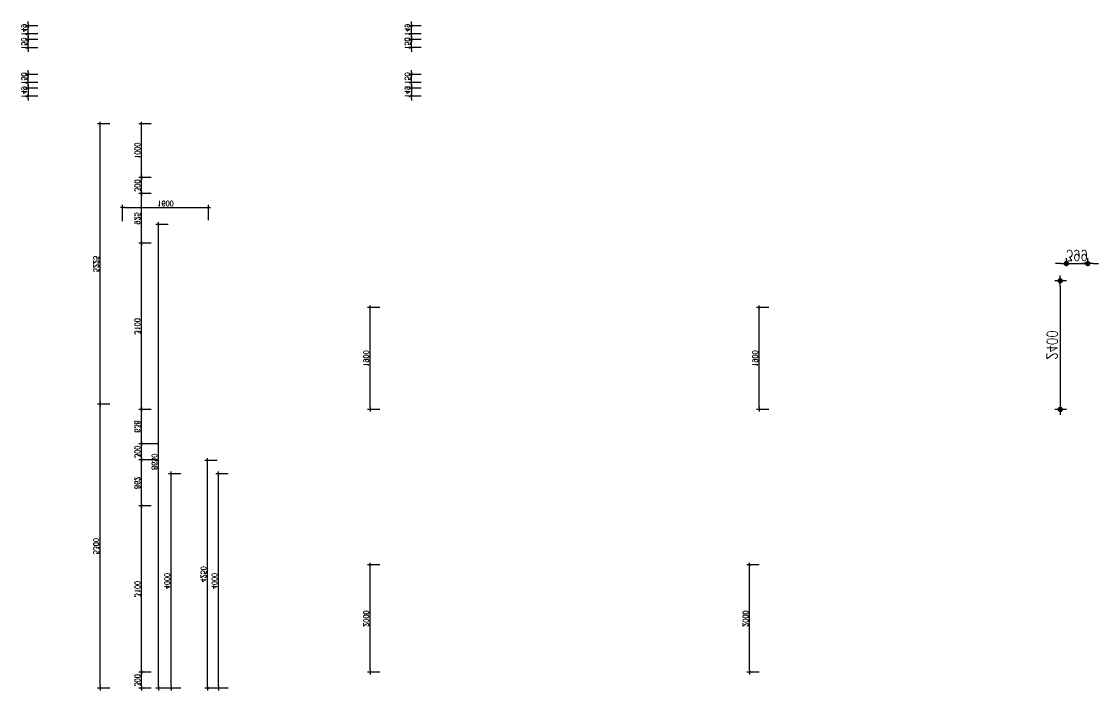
# Model space of a CAD drawing. Header units: millimetres. Extents: x -192235 to 515711, y 45168 to 947868.
# Drawn here: x -192235 to -172151, y 453160 to 465634 of the extents above; entities that cross this region are included whole.
import ezdxf

# ---------------------------------------------------------------- set-up
doc = ezdxf.new("R2010")
doc.units = ezdxf.units.MM
doc.header["$LTSCALE"] = 1000
doc.header["$PDMODE"] = 1
for name, color, linetype in [('YFM1P-短$0$$0$M-DIM', 3, 'Continuous'), ('YFM1P-短$0$M-DIM', 3, 'Continuous'), ('YFM1P-短$0$M-FOUN', 252, 'Continuous')]:
    doc.layers.add(name, color=color, linetype=linetype)
doc.styles.add('YFM1P-短$0$$0$aa-txt', font='simplex.shx', dxfattribs={"width": 0.8, "bigfont": 'chineset.shx'})
doc.styles.add('YFM1P-短$0$aa-txt', font='simplex.shx', dxfattribs={"width": 0.8, "bigfont": 'chineset.shx'})
doc.dimstyles.new('YFM1P-短$0$$0$50-DIM', dxfattribs={"dimscale": 50, "dimtxt": 2, "dimasz": 0.8, "dimexe": 1, "dimexo": 1, "dimgap": 0.5, "dimtad": 1, "dimdec": 0, "dimdsep": 46, "dimtxsty": 'YFM1P-短$0$$0$aa-txt', "dimblk": 'YFM1P-短$0$$0$DOT', "dimcen": 5, "dimclrd": 256, "dimclre": 256, "dimclrt": 256, "dimadec": 0, "dimazin": 0, "dimtfac": 1, "dimtdec": 0, "dimtix": 1, "dimtmove": 2, "dimatfit": 3, "dimldrblk": 'YFM1P-短$0$$0$DOT', "dimfxl": 1, "dimtolj": 1, "dimtzin": 0, "dimarcsym": 0})
doc.dimstyles.new('YFM1P-短$0$100-DIM', dxfattribs={"dimscale": 1000, "dimtxt": 0.2, "dimasz": 0.1, "dimexe": 0.1, "dimexo": 0.1, "dimgap": 0.05, "dimtad": 1, "dimdec": 0, "dimzin": 3, "dimdsep": 46, "dimtxsty": 'YFM1P-短$0$aa-txt', "dimblk1": 'YFM1P-短$0$DOT', "dimblk2": 'YFM1P-短$0$DOT', "dimsah": 1, "dimcen": 0, "dimclrd": 256, "dimclre": 256, "dimclrt": 256, "dimadec": 0, "dimazin": 0, "dimtfac": 1, "dimtdec": 0, "dimtix": 1, "dimtmove": 2, "dimatfit": 3, "dimldrblk": 'YFM1P-短$0$DOT', "dimfxl": 1, "dimtvp": 1, "dimtolj": 1, "dimtzin": 0, "dimarcsym": 0})
doc.dimstyles.new('YFM1P-短$0$50-DIM', dxfattribs={"dimscale": 50, "dimtxt": 2, "dimasz": 0.8, "dimexe": 1, "dimexo": 1, "dimgap": 0.5, "dimtad": 1, "dimdec": 0, "dimdsep": 46, "dimtxsty": 'YFM1P-短$0$aa-txt', "dimblk": 'YFM1P-短$0$DOT', "dimcen": 5, "dimclrd": 256, "dimclre": 256, "dimclrt": 256, "dimadec": 0, "dimazin": 0, "dimtfac": 1, "dimtdec": 0, "dimtix": 1, "dimtmove": 2, "dimatfit": 3, "dimldrblk": 'YFM1P-短$0$DOT', "dimfxl": 1, "dimtolj": 1, "dimtzin": 0, "dimarcsym": 0})

# ---------------------------------------------------------------- blocks, each defined once
blk = doc.blocks.new('YFM1P-短$0$DOT')
at = {"color": 0}
blk.add_line((-1, 0), (1, 0), dxfattribs=at)
at = {"color": 2, "const_width": 0.5}
blk.add_lwpolyline([(-0.25, 0, 1), (0.25, 0, 1)], format="xyb", close=True, dxfattribs=at)
blk = doc.blocks.new('*D1548')
at = {"layer": 'DEFPOINTS', "color": 0, "transparency": 16777216}
for p in [(105040, 465298), (105270, 465298), (105270, 465148)]:
    blk.add_point(p, dxfattribs=at)
at = {"layer": 'YFM1P-短$0$M-DIM', "lineweight": -2, "transparency": 16777216}
for p, q in [((105040, 465338), (105040, 465378)), ((105220, 465298), (104990, 465298)), ((105040, 465148), (105040, 465298)), ((105220, 465148), (104990, 465148)), ((105040, 465108), (105040, 465068))]:
    blk.add_line(p, q, dxfattribs=at)
at = {"layer": 'YFM1P-短$0$M-DIM', "lineweight": -2, "transparency": 16777216, "xscale": 40, "yscale": 40, "zscale": 40}
for p, rotation in [((105040, 465298), 270), ((105040, 465148), 90)]:
    blk.add_blockref('YFM1P-短$0$DOT', p, dxfattribs=dict(at, rotation=rotation))
at = {"layer": 'YFM1P-短$0$M-DIM', "transparency": 16777216, "insert": (104965, 465223), "char_height": 100, "attachment_point": 5, "rotation": 90, "style": 'YFM1P-短$0$aa-txt'}
blk.add_mtext('\\A1;150', dxfattribs=at)
blk = doc.blocks.new('*D1549')
at = {"layer": 'DEFPOINTS', "color": 0, "transparency": 16777216}
for p in [(105040, 465554), (105270, 465554), (105270, 465404)]:
    blk.add_point(p, dxfattribs=at)
at = {"layer": 'YFM1P-短$0$M-DIM', "lineweight": -2, "transparency": 16777216}
for p, q in [((105040, 465594), (105040, 465634)), ((105220, 465554), (104990, 465554)), ((105220, 465404), (104990, 465404)), ((105040, 465404), (105040, 465554)), ((105040, 465364), (105040, 465324))]:
    blk.add_line(p, q, dxfattribs=at)
at = {"layer": 'YFM1P-短$0$M-DIM', "lineweight": -2, "transparency": 16777216, "xscale": 40, "yscale": 40, "zscale": 40}
for p, rotation in [((105040, 465554), 270), ((105040, 465404), 90)]:
    blk.add_blockref('YFM1P-短$0$DOT', p, dxfattribs=dict(at, rotation=rotation))
at = {"layer": 'YFM1P-短$0$M-DIM', "transparency": 16777216, "insert": (104965, 465479), "char_height": 100, "attachment_point": 5, "rotation": 90, "style": 'YFM1P-短$0$aa-txt'}
blk.add_mtext('\\A1;149', dxfattribs=at)
blk = doc.blocks.new('*D1550')
at = {"layer": 'DEFPOINTS', "color": 0, "transparency": 16777216}
for p in [(105040, 464648), (105270, 464648), (105270, 464498)]:
    blk.add_point(p, dxfattribs=at)
at = {"layer": 'YFM1P-短$0$M-DIM', "lineweight": -2, "transparency": 16777216}
for p, q in [((105220, 464648), (104990, 464648)), ((105040, 464688), (105040, 464728)), ((105040, 464498), (105040, 464648)), ((105220, 464498), (104990, 464498)), ((105040, 464458), (105040, 464418))]:
    blk.add_line(p, q, dxfattribs=at)
at = {"layer": 'YFM1P-短$0$M-DIM', "lineweight": -2, "transparency": 16777216, "xscale": 40, "yscale": 40, "zscale": 40}
for p, rotation in [((105040, 464648), 270), ((105040, 464498), 90)]:
    blk.add_blockref('YFM1P-短$0$DOT', p, dxfattribs=dict(at, rotation=rotation))
at = {"layer": 'YFM1P-短$0$M-DIM', "transparency": 16777216, "insert": (104965, 464573), "char_height": 100, "attachment_point": 5, "rotation": 90, "style": 'YFM1P-短$0$aa-txt'}
blk.add_mtext('\\A1;150', dxfattribs=at)
blk = doc.blocks.new('*D1551')
at = {"layer": 'DEFPOINTS', "color": 0, "transparency": 16777216}
for p in [(105270, 464392), (105040, 464243), (105270, 464243)]:
    blk.add_point(p, dxfattribs=at)
at = {"layer": 'YFM1P-短$0$M-DIM', "lineweight": -2, "transparency": 16777216}
for p, q in [((105220, 464392), (104990, 464392)), ((105040, 464432), (105040, 464472)), ((105040, 464392), (105040, 464243)), ((105220, 464243), (104990, 464243)), ((105040, 464203), (105040, 464163))]:
    blk.add_line(p, q, dxfattribs=at)
at = {"layer": 'YFM1P-短$0$M-DIM', "lineweight": -2, "transparency": 16777216, "xscale": 40, "yscale": 40, "zscale": 40}
for p, rotation in [((105040, 464392), 270), ((105040, 464243), 89.99999999999999)]:
    blk.add_blockref('YFM1P-短$0$DOT', p, dxfattribs=dict(at, rotation=rotation))
at = {"layer": 'YFM1P-短$0$M-DIM', "transparency": 16777216, "insert": (104965, 464318), "char_height": 100, "attachment_point": 5, "rotation": 90, "style": 'YFM1P-短$0$aa-txt'}
blk.add_mtext('\\A1;149', dxfattribs=at)
blk = doc.blocks.new('YFM1P-短$0$$0$DOT')
at = {"color": 0}
blk.add_line((-1, 0), (1, 0), dxfattribs=at)
at = {"color": 2, "const_width": 0.5}
blk.add_lwpolyline([(-0.25, 0, 1), (0.25, 0, 1)], format="xyb", close=True, dxfattribs=at)
blk = doc.blocks.new('*D1544')
at = {"layer": 'DEFPOINTS', "color": 0, "transparency": 16777216}
for p in [(97890, 465296), (98120, 465296), (98120, 465146)]:
    blk.add_point(p, dxfattribs=at)
at = {"layer": 'YFM1P-短$0$$0$M-DIM', "lineweight": -2, "transparency": 16777216}
for p, q in [((97890, 465336), (97890, 465376)), ((98070, 465296), (97840, 465296)), ((97890, 465146), (97890, 465296)), ((98070, 465146), (97840, 465146)), ((97890, 465106), (97890, 465066))]:
    blk.add_line(p, q, dxfattribs=at)
at = {"layer": 'YFM1P-短$0$$0$M-DIM', "lineweight": -2, "transparency": 16777216, "xscale": 40, "yscale": 40, "zscale": 40}
for p, rotation in [((97890, 465296), 270), ((97890, 465146), 90)]:
    blk.add_blockref('YFM1P-短$0$$0$DOT', p, dxfattribs=dict(at, rotation=rotation))
at = {"layer": 'YFM1P-短$0$$0$M-DIM', "transparency": 16777216, "insert": (97815, 465221), "char_height": 100, "attachment_point": 5, "rotation": 90, "style": 'YFM1P-短$0$$0$aa-txt'}
blk.add_mtext('\\A1;150', dxfattribs=at)
blk = doc.blocks.new('*D1545')
at = {"layer": 'DEFPOINTS', "color": 0, "transparency": 16777216}
for p in [(97890, 465552), (98120, 465552), (98120, 465402)]:
    blk.add_point(p, dxfattribs=at)
at = {"layer": 'YFM1P-短$0$$0$M-DIM', "lineweight": -2, "transparency": 16777216}
for p, q in [((97890, 465592), (97890, 465632)), ((98070, 465552), (97840, 465552)), ((98070, 465402), (97840, 465402)), ((97890, 465402), (97890, 465552)), ((97890, 465362), (97890, 465322))]:
    blk.add_line(p, q, dxfattribs=at)
at = {"layer": 'YFM1P-短$0$$0$M-DIM', "lineweight": -2, "transparency": 16777216, "xscale": 40, "yscale": 40, "zscale": 40}
for p, rotation in [((97890, 465552), 270), ((97890, 465402), 90)]:
    blk.add_blockref('YFM1P-短$0$$0$DOT', p, dxfattribs=dict(at, rotation=rotation))
at = {"layer": 'YFM1P-短$0$$0$M-DIM', "transparency": 16777216, "insert": (97815, 465477), "char_height": 100, "attachment_point": 5, "rotation": 90, "style": 'YFM1P-短$0$$0$aa-txt'}
blk.add_mtext('\\A1;149', dxfattribs=at)
blk = doc.blocks.new('*D1546')
at = {"layer": 'DEFPOINTS', "color": 0, "transparency": 16777216}
for p in [(97890, 464646), (98120, 464646), (98120, 464496)]:
    blk.add_point(p, dxfattribs=at)
at = {"layer": 'YFM1P-短$0$$0$M-DIM', "lineweight": -2, "transparency": 16777216}
for p, q in [((98070, 464646), (97840, 464646)), ((97890, 464686), (97890, 464726)), ((97890, 464496), (97890, 464646)), ((98070, 464496), (97840, 464496)), ((97890, 464456), (97890, 464416))]:
    blk.add_line(p, q, dxfattribs=at)
at = {"layer": 'YFM1P-短$0$$0$M-DIM', "lineweight": -2, "transparency": 16777216, "xscale": 40, "yscale": 40, "zscale": 40}
for p, rotation in [((97890, 464646), 270), ((97890, 464496), 90)]:
    blk.add_blockref('YFM1P-短$0$$0$DOT', p, dxfattribs=dict(at, rotation=rotation))
at = {"layer": 'YFM1P-短$0$$0$M-DIM', "transparency": 16777216, "insert": (97815, 464571), "char_height": 100, "attachment_point": 5, "rotation": 90, "style": 'YFM1P-短$0$$0$aa-txt'}
blk.add_mtext('\\A1;150', dxfattribs=at)
blk = doc.blocks.new('*D1547')
at = {"layer": 'DEFPOINTS', "color": 0, "transparency": 16777216}
for p in [(98120, 464390), (97890, 464241), (98120, 464241)]:
    blk.add_point(p, dxfattribs=at)
at = {"layer": 'YFM1P-短$0$$0$M-DIM', "lineweight": -2, "transparency": 16777216}
for p, q in [((98070, 464390), (97840, 464390)), ((97890, 464430), (97890, 464470)), ((97890, 464390), (97890, 464241)), ((98070, 464241), (97840, 464241)), ((97890, 464201), (97890, 464161))]:
    blk.add_line(p, q, dxfattribs=at)
at = {"layer": 'YFM1P-短$0$$0$M-DIM', "lineweight": -2, "transparency": 16777216, "xscale": 40, "yscale": 40, "zscale": 40}
for p, rotation in [((97890, 464390), 270), ((97890, 464241), 89.99999999999999)]:
    blk.add_blockref('YFM1P-短$0$$0$DOT', p, dxfattribs=dict(at, rotation=rotation))
at = {"layer": 'YFM1P-短$0$$0$M-DIM', "transparency": 16777216, "insert": (97815, 464316), "char_height": 100, "attachment_point": 5, "rotation": 90, "style": 'YFM1P-短$0$$0$aa-txt'}
blk.add_mtext('\\A1;149', dxfattribs=at)
blk = doc.blocks.new('*D1588')
at = {"layer": 'DEFPOINTS', "color": 0, "transparency": 16777216}
for p in [(100000, 453500), (100230, 453500), (100230, 453200)]:
    blk.add_point(p, dxfattribs=at)
at = {"layer": 'YFM1P-短$0$$0$M-DIM', "lineweight": -2, "transparency": 16777216}
for p, q in [((100180, 453500), (99950, 453500)), ((100000, 453240), (100000, 453460)), ((100180, 453200), (99950, 453200))]:
    blk.add_line(p, q, dxfattribs=at)
at = {"layer": 'YFM1P-短$0$$0$M-DIM', "lineweight": -2, "transparency": 16777216, "xscale": 40, "yscale": 40, "zscale": 40}
for p, rotation in [((100000, 453500), 89.99999999999999), ((100000, 453200), 270)]:
    blk.add_blockref('YFM1P-短$0$$0$DOT', p, dxfattribs=dict(at, rotation=rotation))
at = {"layer": 'YFM1P-短$0$$0$M-DIM', "transparency": 16777216, "insert": (99925, 453350), "char_height": 100, "attachment_point": 5, "rotation": 90, "style": 'YFM1P-短$0$$0$aa-txt'}
blk.add_mtext('\\A1;300', dxfattribs=at)
blk = doc.blocks.new('*D1589')
at = {"layer": 'DEFPOINTS', "color": 0, "transparency": 16777216}
for p in [(100000, 456600), (100230, 456600), (100230, 453500)]:
    blk.add_point(p, dxfattribs=at)
at = {"layer": 'YFM1P-短$0$$0$M-DIM', "lineweight": -2, "transparency": 16777216}
for p, q in [((100180, 456600), (99950, 456600)), ((100000, 453540), (100000, 456560)), ((100180, 453500), (99950, 453500))]:
    blk.add_line(p, q, dxfattribs=at)
at = {"layer": 'YFM1P-短$0$$0$M-DIM', "lineweight": -2, "transparency": 16777216, "xscale": 40, "yscale": 40, "zscale": 40}
for p, rotation in [((100000, 456600), 89.99999999999999), ((100000, 453500), 270)]:
    blk.add_blockref('YFM1P-短$0$$0$DOT', p, dxfattribs=dict(at, rotation=rotation))
at = {"layer": 'YFM1P-短$0$$0$M-DIM', "transparency": 16777216, "insert": (99925, 455050), "char_height": 100, "attachment_point": 5, "rotation": 90, "style": 'YFM1P-短$0$$0$aa-txt'}
blk.add_mtext('\\A1;3100', dxfattribs=at)
blk = doc.blocks.new('*D1590')
at = {"layer": 'DEFPOINTS', "color": 0, "transparency": 16777216}
for p in [(100000, 457462), (100350, 457462), (100230, 456600)]:
    blk.add_point(p, dxfattribs=at)
at = {"layer": 'YFM1P-短$0$$0$M-DIM', "lineweight": -2, "transparency": 16777216}
for p, q in [((100300, 457462), (99950, 457462)), ((100000, 456640), (100000, 457422)), ((100180, 456600), (99950, 456600))]:
    blk.add_line(p, q, dxfattribs=at)
at = {"layer": 'YFM1P-短$0$$0$M-DIM', "lineweight": -2, "transparency": 16777216, "xscale": 40, "yscale": 40, "zscale": 40}
for p, rotation in [((100000, 457462), 89.99999999999999), ((100000, 456600), 270)]:
    blk.add_blockref('YFM1P-短$0$$0$DOT', p, dxfattribs=dict(at, rotation=rotation))
at = {"layer": 'YFM1P-短$0$$0$M-DIM', "transparency": 16777216, "insert": (99925, 457031), "char_height": 100, "attachment_point": 5, "rotation": 90, "style": 'YFM1P-短$0$$0$aa-txt'}
blk.add_mtext('\\A1;862', dxfattribs=at)
blk = doc.blocks.new('*D1571')
at = {"layer": 'DEFPOINTS', "color": 0, "transparency": 16777216}
for p in [(100000, 457762), (100350, 457762), (100350, 457462)]:
    blk.add_point(p, dxfattribs=at)
at = {"layer": 'YFM1P-短$0$$0$M-DIM', "lineweight": -2, "transparency": 16777216}
for p, q in [((100300, 457762), (99950, 457762)), ((100000, 457502), (100000, 457722)), ((100300, 457462), (99950, 457462))]:
    blk.add_line(p, q, dxfattribs=at)
at = {"layer": 'YFM1P-短$0$$0$M-DIM', "lineweight": -2, "transparency": 16777216, "xscale": 40, "yscale": 40, "zscale": 40}
for p, rotation in [((100000, 457762), 89.99999999999999), ((100000, 457462), 270)]:
    blk.add_blockref('YFM1P-短$0$$0$DOT', p, dxfattribs=dict(at, rotation=rotation))
at = {"layer": 'YFM1P-短$0$$0$M-DIM', "transparency": 16777216, "insert": (99925, 457612), "char_height": 100, "attachment_point": 5, "rotation": 90, "style": 'YFM1P-短$0$$0$aa-txt'}
blk.add_mtext('\\A1;300', dxfattribs=at)
blk = doc.blocks.new('*D1572')
at = {"layer": 'DEFPOINTS', "color": 0, "transparency": 16777216}
for p in [(100000, 458400), (100230, 458400), (100350, 457762)]:
    blk.add_point(p, dxfattribs=at)
at = {"layer": 'YFM1P-短$0$$0$M-DIM', "lineweight": -2, "transparency": 16777216}
for p, q in [((100180, 458400), (99950, 458400)), ((100000, 457802), (100000, 458360)), ((100300, 457762), (99950, 457762))]:
    blk.add_line(p, q, dxfattribs=at)
at = {"layer": 'YFM1P-短$0$$0$M-DIM', "lineweight": -2, "transparency": 16777216, "xscale": 40, "yscale": 40, "zscale": 40}
for p, rotation in [((100000, 458400), 89.99999999999999), ((100000, 457762), 270)]:
    blk.add_blockref('YFM1P-短$0$$0$DOT', p, dxfattribs=dict(at, rotation=rotation))
at = {"layer": 'YFM1P-短$0$$0$M-DIM', "transparency": 16777216, "insert": (99925, 458081), "char_height": 100, "attachment_point": 5, "rotation": 90, "style": 'YFM1P-短$0$$0$aa-txt'}
blk.add_mtext('\\A1;638', dxfattribs=at)
blk = doc.blocks.new('*D1573')
at = {"layer": 'DEFPOINTS', "color": 0, "transparency": 16777216}
for p in [(100000, 461500), (100230, 461500), (100230, 458400)]:
    blk.add_point(p, dxfattribs=at)
at = {"layer": 'YFM1P-短$0$$0$M-DIM', "lineweight": -2, "transparency": 16777216}
for p, q in [((100180, 461500), (99950, 461500)), ((100000, 458440), (100000, 461460)), ((100180, 458400), (99950, 458400))]:
    blk.add_line(p, q, dxfattribs=at)
at = {"layer": 'YFM1P-短$0$$0$M-DIM', "lineweight": -2, "transparency": 16777216, "xscale": 40, "yscale": 40, "zscale": 40}
for p, rotation in [((100000, 461500), 89.99999999999999), ((100000, 458400), 270)]:
    blk.add_blockref('YFM1P-短$0$$0$DOT', p, dxfattribs=dict(at, rotation=rotation))
at = {"layer": 'YFM1P-短$0$$0$M-DIM', "transparency": 16777216, "insert": (99925, 459950), "char_height": 100, "attachment_point": 5, "rotation": 90, "style": 'YFM1P-短$0$$0$aa-txt'}
blk.add_mtext('\\A1;3100', dxfattribs=at)
blk = doc.blocks.new('*D1574')
at = {"layer": 'DEFPOINTS', "color": 0, "transparency": 16777216}
for p in [(99231, 458500), (99461, 458500), (99461, 453200)]:
    blk.add_point(p, dxfattribs=at)
at = {"layer": 'YFM1P-短$0$$0$M-DIM', "lineweight": -2, "transparency": 16777216}
for p, q in [((99411, 458500), (99181, 458500)), ((99231, 453240), (99231, 458460)), ((99411, 453200), (99181, 453200))]:
    blk.add_line(p, q, dxfattribs=at)
at = {"layer": 'YFM1P-短$0$$0$M-DIM', "lineweight": -2, "transparency": 16777216, "xscale": 40, "yscale": 40, "zscale": 40}
for p, rotation in [((99231, 458500), 89.99999999999999), ((99231, 453200), 270)]:
    blk.add_blockref('YFM1P-短$0$$0$DOT', p, dxfattribs=dict(at, rotation=rotation))
at = {"layer": 'YFM1P-短$0$$0$M-DIM', "transparency": 16777216, "insert": (99156, 455850), "char_height": 100, "attachment_point": 5, "rotation": 90, "style": 'YFM1P-短$0$$0$aa-txt'}
blk.add_mtext('\\A1;5300', dxfattribs=at)
blk = doc.blocks.new('*D1575')
at = {"layer": 'DEFPOINTS', "color": 0, "transparency": 16777216}
for p in [(100000, 462425), (100230, 462425), (100230, 461500)]:
    blk.add_point(p, dxfattribs=at)
at = {"layer": 'YFM1P-短$0$$0$M-DIM', "lineweight": -2, "transparency": 16777216}
for p, q in [((100180, 462425), (99950, 462425)), ((100000, 461540), (100000, 462385)), ((100180, 461500), (99950, 461500))]:
    blk.add_line(p, q, dxfattribs=at)
at = {"layer": 'YFM1P-短$0$$0$M-DIM', "lineweight": -2, "transparency": 16777216, "xscale": 40, "yscale": 40, "zscale": 40}
for p, rotation in [((100000, 462425), 89.99999999999999), ((100000, 461500), 270)]:
    blk.add_blockref('YFM1P-短$0$$0$DOT', p, dxfattribs=dict(at, rotation=rotation))
at = {"layer": 'YFM1P-短$0$$0$M-DIM', "transparency": 16777216, "insert": (99925, 461963), "char_height": 100, "attachment_point": 5, "rotation": 90, "style": 'YFM1P-短$0$$0$aa-txt'}
blk.add_mtext('\\A1;925', dxfattribs=at)
blk = doc.blocks.new('*D1576')
at = {"layer": 'DEFPOINTS', "color": 0, "transparency": 16777216}
for p in [(100000, 462725), (100230, 462725), (100230, 462425)]:
    blk.add_point(p, dxfattribs=at)
at = {"layer": 'YFM1P-短$0$$0$M-DIM', "lineweight": -2, "transparency": 16777216}
for p, q in [((100180, 462725), (99950, 462725)), ((100000, 462465), (100000, 462685)), ((100180, 462425), (99950, 462425))]:
    blk.add_line(p, q, dxfattribs=at)
at = {"layer": 'YFM1P-短$0$$0$M-DIM', "lineweight": -2, "transparency": 16777216, "xscale": 40, "yscale": 40, "zscale": 40}
for p, rotation in [((100000, 462725), 89.99999999999999), ((100000, 462425), 270)]:
    blk.add_blockref('YFM1P-短$0$$0$DOT', p, dxfattribs=dict(at, rotation=rotation))
at = {"layer": 'YFM1P-短$0$$0$M-DIM', "transparency": 16777216, "insert": (99925, 462575), "char_height": 100, "attachment_point": 5, "rotation": 90, "style": 'YFM1P-短$0$$0$aa-txt'}
blk.add_mtext('\\A1;300', dxfattribs=at)
blk = doc.blocks.new('*D1577')
at = {"layer": 'DEFPOINTS', "color": 0, "transparency": 16777216}
for p in [(100000, 463725), (100230, 463725), (100230, 462725)]:
    blk.add_point(p, dxfattribs=at)
at = {"layer": 'YFM1P-短$0$$0$M-DIM', "lineweight": -2, "transparency": 16777216}
for p, q in [((100180, 463725), (99950, 463725)), ((100000, 462765), (100000, 463685)), ((100180, 462725), (99950, 462725))]:
    blk.add_line(p, q, dxfattribs=at)
at = {"layer": 'YFM1P-短$0$$0$M-DIM', "lineweight": -2, "transparency": 16777216, "xscale": 40, "yscale": 40, "zscale": 40}
for p, rotation in [((100000, 463725), 89.99999999999999), ((100000, 462725), 270)]:
    blk.add_blockref('YFM1P-短$0$$0$DOT', p, dxfattribs=dict(at, rotation=rotation))
at = {"layer": 'YFM1P-短$0$$0$M-DIM', "transparency": 16777216, "insert": (99925, 463225), "char_height": 100, "attachment_point": 5, "rotation": 90, "style": 'YFM1P-短$0$$0$aa-txt'}
blk.add_mtext('\\A1;1000', dxfattribs=at)
blk = doc.blocks.new('*D1578')
at = {"layer": 'DEFPOINTS', "color": 0, "transparency": 16777216}
for p in [(99231, 463725), (99461, 463725), (99461, 458500)]:
    blk.add_point(p, dxfattribs=at)
at = {"layer": 'YFM1P-短$0$$0$M-DIM', "lineweight": -2, "transparency": 16777216}
for p, q in [((99411, 463725), (99181, 463725)), ((99231, 458540), (99231, 463685)), ((99411, 458500), (99181, 458500))]:
    blk.add_line(p, q, dxfattribs=at)
at = {"layer": 'YFM1P-短$0$$0$M-DIM', "lineweight": -2, "transparency": 16777216, "xscale": 40, "yscale": 40, "zscale": 40}
for p, rotation in [((99231, 463725), 89.99999999999999), ((99231, 458500), 270)]:
    blk.add_blockref('YFM1P-短$0$$0$DOT', p, dxfattribs=dict(at, rotation=rotation))
at = {"layer": 'YFM1P-短$0$$0$M-DIM', "transparency": 16777216, "insert": (99156, 461113), "char_height": 100, "attachment_point": 5, "rotation": 90, "style": 'YFM1P-短$0$$0$aa-txt'}
blk.add_mtext('\\A1;5225', dxfattribs=at)
blk = doc.blocks.new('*D1579')
at = {"layer": 'DEFPOINTS', "color": 0, "transparency": 16777216}
for p in [(104268, 455500), (104498, 455500), (104498, 453500)]:
    blk.add_point(p, dxfattribs=at)
at = {"layer": 'YFM1P-短$0$$0$M-DIM', "lineweight": -2, "transparency": 16777216}
for p, q in [((104448, 455500), (104218, 455500)), ((104268, 453540), (104268, 455460)), ((104448, 453500), (104218, 453500))]:
    blk.add_line(p, q, dxfattribs=at)
at = {"layer": 'YFM1P-短$0$$0$M-DIM', "lineweight": -2, "transparency": 16777216, "xscale": 40, "yscale": 40, "zscale": 40}
for p, rotation in [((104268, 455500), 89.99999999999999), ((104268, 453500), 270)]:
    blk.add_blockref('YFM1P-短$0$$0$DOT', p, dxfattribs=dict(at, rotation=rotation))
at = {"layer": 'YFM1P-短$0$$0$M-DIM', "transparency": 16777216, "insert": (104193, 454500), "char_height": 100, "attachment_point": 5, "rotation": 90, "style": 'YFM1P-短$0$$0$aa-txt'}
blk.add_mtext('\\A1;2000', dxfattribs=at)
blk = doc.blocks.new('*D1580')
at = {"layer": 'DEFPOINTS', "color": 0, "transparency": 16777216}
for p in [(104268, 460300), (104498, 460300), (104498, 458400)]:
    blk.add_point(p, dxfattribs=at)
at = {"layer": 'YFM1P-短$0$$0$M-DIM', "lineweight": -2, "transparency": 16777216}
for p, q in [((104448, 460300), (104218, 460300)), ((104268, 458440), (104268, 460260)), ((104448, 458400), (104218, 458400))]:
    blk.add_line(p, q, dxfattribs=at)
at = {"layer": 'YFM1P-短$0$$0$M-DIM', "lineweight": -2, "transparency": 16777216, "xscale": 40, "yscale": 40, "zscale": 40}
for p, rotation in [((104268, 460300), 89.99999999999999), ((104268, 458400), 270)]:
    blk.add_blockref('YFM1P-短$0$$0$DOT', p, dxfattribs=dict(at, rotation=rotation))
at = {"layer": 'YFM1P-短$0$$0$M-DIM', "transparency": 16777216, "insert": (104193, 459350), "char_height": 100, "attachment_point": 5, "rotation": 90, "style": 'YFM1P-短$0$$0$aa-txt'}
blk.add_mtext('\\A1;1900', dxfattribs=at)
blk = doc.blocks.new('*D1581')
at = {"layer": 'DEFPOINTS', "color": 0, "transparency": 16777216}
for p in [(111524, 460300), (111754, 460300), (111754, 458400)]:
    blk.add_point(p, dxfattribs=at)
at = {"layer": 'YFM1P-短$0$$0$M-DIM', "lineweight": -2, "transparency": 16777216}
for p, q in [((111704, 460300), (111474, 460300)), ((111524, 458440), (111524, 460260)), ((111704, 458400), (111474, 458400))]:
    blk.add_line(p, q, dxfattribs=at)
at = {"layer": 'YFM1P-短$0$$0$M-DIM', "lineweight": -2, "transparency": 16777216, "xscale": 40, "yscale": 40, "zscale": 40}
for p, rotation in [((111524, 460300), 89.99999999999999), ((111524, 458400), 270)]:
    blk.add_blockref('YFM1P-短$0$$0$DOT', p, dxfattribs=dict(at, rotation=rotation))
at = {"layer": 'YFM1P-短$0$$0$M-DIM', "transparency": 16777216, "insert": (111449, 459350), "char_height": 100, "attachment_point": 5, "rotation": 90, "style": 'YFM1P-短$0$$0$aa-txt'}
blk.add_mtext('\\A1;1900', dxfattribs=at)
blk = doc.blocks.new('*D1582')
at = {"layer": 'DEFPOINTS', "color": 0, "transparency": 16777216}
for p in [(111343, 455500), (111573, 455500), (111573, 453500)]:
    blk.add_point(p, dxfattribs=at)
at = {"layer": 'YFM1P-短$0$$0$M-DIM', "lineweight": -2, "transparency": 16777216}
for p, q in [((111523, 455500), (111293, 455500)), ((111343, 453540), (111343, 455460)), ((111523, 453500), (111293, 453500))]:
    blk.add_line(p, q, dxfattribs=at)
at = {"layer": 'YFM1P-短$0$$0$M-DIM', "lineweight": -2, "transparency": 16777216, "xscale": 40, "yscale": 40, "zscale": 40}
for p, rotation in [((111343, 455500), 89.99999999999999), ((111343, 453500), 270)]:
    blk.add_blockref('YFM1P-短$0$$0$DOT', p, dxfattribs=dict(at, rotation=rotation))
at = {"layer": 'YFM1P-短$0$$0$M-DIM', "transparency": 16777216, "insert": (111268, 454500), "char_height": 100, "attachment_point": 5, "rotation": 90, "style": 'YFM1P-短$0$$0$aa-txt'}
blk.add_mtext('\\A1;2000', dxfattribs=at)
blk = doc.blocks.new('*D1584')
at = {"layer": 'DEFPOINTS', "color": 0, "transparency": 16777216}
for p in [(100318, 461850), (100548, 461850), (100548, 453200)]:
    blk.add_point(p, dxfattribs=at)
at = {"layer": 'YFM1P-短$0$$0$M-DIM', "lineweight": -2, "transparency": 16777216}
for p, q in [((100498, 461850), (100268, 461850)), ((100318, 453240), (100318, 461810)), ((100498, 453200), (100268, 453200))]:
    blk.add_line(p, q, dxfattribs=at)
at = {"layer": 'YFM1P-短$0$$0$M-DIM', "lineweight": -2, "transparency": 16777216, "xscale": 40, "yscale": 40, "zscale": 40}
for p, rotation in [((100318, 461850), 89.99999999999999), ((100318, 453200), 270)]:
    blk.add_blockref('YFM1P-短$0$$0$DOT', p, dxfattribs=dict(at, rotation=rotation))
at = {"layer": 'YFM1P-短$0$$0$M-DIM', "transparency": 16777216, "insert": (100243, 457425), "char_height": 100, "attachment_point": 5, "rotation": 90, "style": 'YFM1P-短$0$$0$aa-txt'}
blk.add_mtext('\\A1;8650', dxfattribs=at)
blk = doc.blocks.new('*D1566')
at = {"layer": 'DEFPOINTS', "color": 0, "transparency": 16777216}
for p in [(101250, 462166), (99650, 461864), (101250, 461880)]:
    blk.add_point(p, dxfattribs=at)
at = {"layer": 'YFM1P-短$0$$0$M-DIM', "lineweight": -2, "transparency": 16777216}
for p, q in [((99650, 461914), (99650, 462216)), ((99690, 462166), (101210, 462166)), ((101250, 461930), (101250, 462216))]:
    blk.add_line(p, q, dxfattribs=at)
at = {"layer": 'YFM1P-短$0$$0$M-DIM', "lineweight": -2, "transparency": 16777216, "xscale": 40, "yscale": 40, "zscale": 40, "rotation": 180}
blk.add_blockref('YFM1P-短$0$$0$DOT', (99650, 462166), dxfattribs=at)
at = {"layer": 'YFM1P-短$0$$0$M-DIM', "lineweight": -2, "transparency": 16777216, "xscale": 40, "yscale": 40, "zscale": 40}
blk.add_blockref('YFM1P-短$0$$0$DOT', (101250, 462166), dxfattribs=at)
at = {"layer": 'YFM1P-短$0$$0$M-DIM', "transparency": 16777216, "insert": (100450, 462241), "char_height": 100, "attachment_point": 5, "style": 'YFM1P-短$0$$0$aa-txt'}
blk.add_mtext('\\A1;1600', dxfattribs=at)
blk = doc.blocks.new('*D1567')
at = {"layer": 'DEFPOINTS', "color": 0, "transparency": 16777216}
for p in [(100557, 457200), (100787, 457200), (100787, 453200)]:
    blk.add_point(p, dxfattribs=at)
at = {"layer": 'YFM1P-短$0$$0$M-DIM', "lineweight": -2, "transparency": 16777216}
for p, q in [((100737, 457200), (100507, 457200)), ((100557, 453240), (100557, 457160)), ((100737, 453200), (100507, 453200))]:
    blk.add_line(p, q, dxfattribs=at)
at = {"layer": 'YFM1P-短$0$$0$M-DIM', "lineweight": -2, "transparency": 16777216, "xscale": 40, "yscale": 40, "zscale": 40}
for p, rotation in [((100557, 457200), 89.99999999999999), ((100557, 453200), 270)]:
    blk.add_blockref('YFM1P-短$0$$0$DOT', p, dxfattribs=dict(at, rotation=rotation))
at = {"layer": 'YFM1P-短$0$$0$M-DIM', "transparency": 16777216, "insert": (100482, 455200), "char_height": 100, "attachment_point": 5, "rotation": 90, "style": 'YFM1P-短$0$$0$aa-txt'}
blk.add_mtext('\\A1;4000', dxfattribs=at)
blk = doc.blocks.new('*D1569')
at = {"layer": 'DEFPOINTS', "color": 0, "transparency": 16777216}
for p in [(101234, 457450), (101464, 457450), (101464, 453200)]:
    blk.add_point(p, dxfattribs=at)
at = {"layer": 'YFM1P-短$0$$0$M-DIM', "lineweight": -2, "transparency": 16777216}
for p, q in [((101414, 457450), (101184, 457450)), ((101234, 453240), (101234, 457410)), ((101414, 453200), (101184, 453200))]:
    blk.add_line(p, q, dxfattribs=at)
at = {"layer": 'YFM1P-短$0$$0$M-DIM', "lineweight": -2, "transparency": 16777216, "xscale": 40, "yscale": 40, "zscale": 40}
for p, rotation in [((101234, 457450), 89.99999999999999), ((101234, 453200), 270)]:
    blk.add_blockref('YFM1P-短$0$$0$DOT', p, dxfattribs=dict(at, rotation=rotation))
at = {"layer": 'YFM1P-短$0$$0$M-DIM', "transparency": 16777216, "insert": (101159, 455325), "char_height": 100, "attachment_point": 5, "rotation": 90, "style": 'YFM1P-短$0$$0$aa-txt'}
blk.add_mtext('\\A1;4250', dxfattribs=at)
blk = doc.blocks.new('*D1570')
at = {"layer": 'DEFPOINTS', "color": 0, "transparency": 16777216}
for p in [(101437, 457200), (101667, 457200), (101667, 453200)]:
    blk.add_point(p, dxfattribs=at)
at = {"layer": 'YFM1P-短$0$$0$M-DIM', "lineweight": -2, "transparency": 16777216}
for p, q in [((101617, 457200), (101387, 457200)), ((101437, 453240), (101437, 457160)), ((101617, 453200), (101387, 453200))]:
    blk.add_line(p, q, dxfattribs=at)
at = {"layer": 'YFM1P-短$0$$0$M-DIM', "lineweight": -2, "transparency": 16777216, "xscale": 40, "yscale": 40, "zscale": 40}
for p, rotation in [((101437, 457200), 89.99999999999999), ((101437, 453200), 270)]:
    blk.add_blockref('YFM1P-短$0$$0$DOT', p, dxfattribs=dict(at, rotation=rotation))
at = {"layer": 'YFM1P-短$0$$0$M-DIM', "transparency": 16777216, "insert": (101362, 455200), "char_height": 100, "attachment_point": 5, "rotation": 90, "style": 'YFM1P-短$0$$0$aa-txt'}
blk.add_mtext('\\A1;4000', dxfattribs=at)
blk = doc.blocks.new('*D1565')
at = {"layer": 'DEFPOINTS', "color": 0, "transparency": 16777216}
for p in [(117355, 460800), (117137, 458400), (117355, 458400)]:
    blk.add_point(p, dxfattribs=at)
at = {"layer": 'YFM1P-短$0$M-FOUN', "lineweight": -2, "transparency": 16777216}
for p, q in [((117255, 460800), (117037, 460800)), ((117137, 460700), (117137, 458500)), ((117255, 458400), (117037, 458400))]:
    blk.add_line(p, q, dxfattribs=at)
at = {"layer": 'YFM1P-短$0$M-FOUN', "lineweight": -2, "transparency": 16777216, "xscale": 100, "yscale": 100, "zscale": 100}
for p, rotation in [((117137, 460800), 90), ((117137, 458400), 270)]:
    blk.add_blockref('YFM1P-短$0$DOT', p, dxfattribs=dict(at, rotation=rotation))
at = {"layer": 'YFM1P-短$0$M-FOUN', "transparency": 16777216, "insert": (116987, 459600), "char_height": 200, "attachment_point": 5, "rotation": 90, "style": 'YFM1P-短$0$aa-txt'}
blk.add_mtext('\\A1;2400', dxfattribs=at)
blk = doc.blocks.new('*D1563')
at = {"layer": 'DEFPOINTS', "color": 0, "transparency": 16777216}
for p in [(117250, 461000), (117649, 461121), (117649, 461000)]:
    blk.add_point(p, dxfattribs=at)
at = {"layer": 'YFM1P-短$0$M-FOUN', "lineweight": -2, "transparency": 16777216}
for p, q in [((117250, 461100), (117250, 461221)), ((117649, 461100), (117649, 461221)), ((117150, 461121), (117050, 461121)), ((117250, 461121), (117649, 461121)), ((117749, 461121), (117849, 461121))]:
    blk.add_line(p, q, dxfattribs=at)
at = {"layer": 'YFM1P-短$0$M-FOUN', "lineweight": -2, "transparency": 16777216, "xscale": 100, "yscale": 100, "zscale": 100}
blk.add_blockref('YFM1P-短$0$DOT', (117250, 461121), dxfattribs=at)
at = {"layer": 'YFM1P-短$0$M-FOUN', "lineweight": -2, "transparency": 16777216, "xscale": 100, "yscale": 100, "zscale": 100, "rotation": 180}
blk.add_blockref('YFM1P-短$0$DOT', (117649, 461121), dxfattribs=at)
at = {"layer": 'YFM1P-短$0$M-FOUN', "transparency": 16777216, "insert": (117449, 461271), "char_height": 200, "attachment_point": 5, "style": 'YFM1P-短$0$aa-txt'}
blk.add_mtext('\\A1;399', dxfattribs=at)
blk = doc.blocks.new('YFM1P-短')
at = {"layer": 'YFM1P-短$0$$0$M-DIM'}
for base, p1, p2, angle, picture, middle in [((97889.559245, 465551.8431457), (98119.5583208, 465402.3431457), (98119.5583208, 465551.8431457), 90, '*D1545', (97814.559245, 465477.0931457)), ((97889.6, 465296.3), (98119.6, 465146.3), (98119.6, 465296.3), 90, '*D1544', (97814.6, 465221.3)), ((97889.6, 464646.3), (98119.6, 464496.3), (98119.6, 464646.3), 90, '*D1546', (97814.6, 464571.3)), ((97889.559245, 464240.8431458), (98119.5583208, 464390.3431457), (98119.5583208, 464240.8431458), 90, '*D1547', (97814.559245, 464315.5931458)), ((99230.6, 463725), (99460.6, 458500.2), (99460.6, 463725), 90, '*D1578', (99155.6, 461112.6)), ((100000, 463725), (100230, 462725), (100230, 463725), 90, '*D1577', (99925, 463225)), ((100000, 462725.2), (100230, 462425), (100230, 462725.2), 90, '*D1576', (99925, 462575.1)), ((100000, 462425), (100230, 461500.2), (100230, 462425), 90, '*D1575', (99925, 461962.6)), ((101250.1, 462166.3), (99650, 461864.3), (101250.1, 461880.3), 0, '*D1566', (100450, 462241.3)), ((100000, 461500.2), (100230, 458400), (100230, 461500.2), 90, '*D1573', (99925, 459950.1)), ((104267.6, 460300), (104497.6, 458400), (104497.6, 460300), 90, '*D1580', (104192.6, 459350)), ((111524.3, 460300), (111754.2, 458400), (111754.2, 460300), 90, '*D1581', (111449.3, 459350)), ((99230.6, 458500.2), (99460.6, 453200), (99460.6, 458500.2), 90, '*D1574', (99155.6, 455850.1)), ((100000, 458400), (100350, 457762), (100230, 458400), 90, '*D1572', (99925, 458081)), ((100000, 457762), (100350, 457462), (100350, 457762), 90, '*D1571', (99925, 457612)), ((100000, 457462), (100230, 456600), (100350, 457462), 90, '*D1590', (99925, 457031)), ((101234.4, 457449.6), (101464.4, 453200), (101464.4, 457449.6), 90, '*D1569', (101159.4, 455324.8)), ((100557.1, 457200), (100787.1, 453200), (100787.1, 457200), 90, '*D1567', (100482.1, 455200)), ((101437.1, 457200), (101667.1, 453200), (101667.1, 457200), 90, '*D1570', (101362.1, 455200)), ((100000, 456600), (100230, 453500), (100230, 456600), 90, '*D1589', (99925, 455050)), ((104267.6, 455500), (104497.6, 453500), (104497.6, 455500), 90, '*D1579', (104192.6, 454500)), ((111343, 455500), (111573, 453500), (111573, 455500), 90, '*D1582', (111268, 454500)), ((100000, 453500), (100230, 453200), (100230, 453500), 90, '*D1588', (99925, 453350))]:
    dim = blk.add_linear_dim(base=base, p1=p1, p2=p2, angle=angle, dimstyle='YFM1P-短$0$$0$50-DIM', dxfattribs=at)
    dim.commit()
    dim.dimension.update_dxf_attribs({"geometry": picture, "text_midpoint": middle})
dim = blk.add_linear_dim(base=(100317.8, 461849.6), p1=(100547.8, 453200), p2=(100547.8, 461849.6), angle=90, dimstyle='YFM1P-短$0$$0$50-DIM', dxfattribs=at)
dim.commit()
dim.dimension.update_dxf_attribs({"geometry": '*D1584', "text_midpoint": (100242.8, 457424.6), "dimtype": 128})
at = {"layer": 'YFM1P-短$0$M-DIM'}
for base, p1, p2, picture, middle in [((105040.000924, 465553.8431457), (105269.9999999, 465404.3431458), (105269.9999999, 465553.8431457), '*D1549', (104965.000924, 465479.0931458)), ((105040, 465298.3), (105270, 465148.3), (105270, 465298.3), '*D1548', (104965, 465223.3)), ((105040, 464648.3), (105270, 464498.3), (105270, 464648.3), '*D1550', (104965, 464573.3)), ((105040.000924, 464242.8431458), (105269.9999999, 464392.3431458), (105269.9999999, 464242.8431458), '*D1551', (104965.000924, 464317.5931458))]:
    dim = blk.add_linear_dim(base=base, p1=p1, p2=p2, angle=90, dimstyle='YFM1P-短$0$50-DIM', dxfattribs=at)
    dim.commit()
    dim.dimension.update_dxf_attribs({"geometry": picture, "text_midpoint": middle})
at = {"layer": 'YFM1P-短$0$M-FOUN'}
for base, p1, p2, angle, picture, middle in [((117649, 461121.2), (117250, 461000), (117649, 461000), 0, '*D1563', (117449.5, 461271.2)), ((117136.6, 458400), (117355.3, 460800), (117355.3, 458400), 90, '*D1565', (116986.6, 459600))]:
    dim = blk.add_linear_dim(base=base, p1=p1, p2=p2, angle=angle, dimstyle='YFM1P-短$0$100-DIM', override={"dimfxl": 300}, dxfattribs=at)
    dim.commit()
    dim.dimension.update_dxf_attribs({"geometry": picture, "text_midpoint": middle})

msp = doc.modelspace()

# ---------------------------------------------------------------- block references
at = {"xscale": -1}
msp.add_blockref('YFM1P-短', (290000, 0), dxfattribs=at)

doc.saveas('drawing.dxf')
